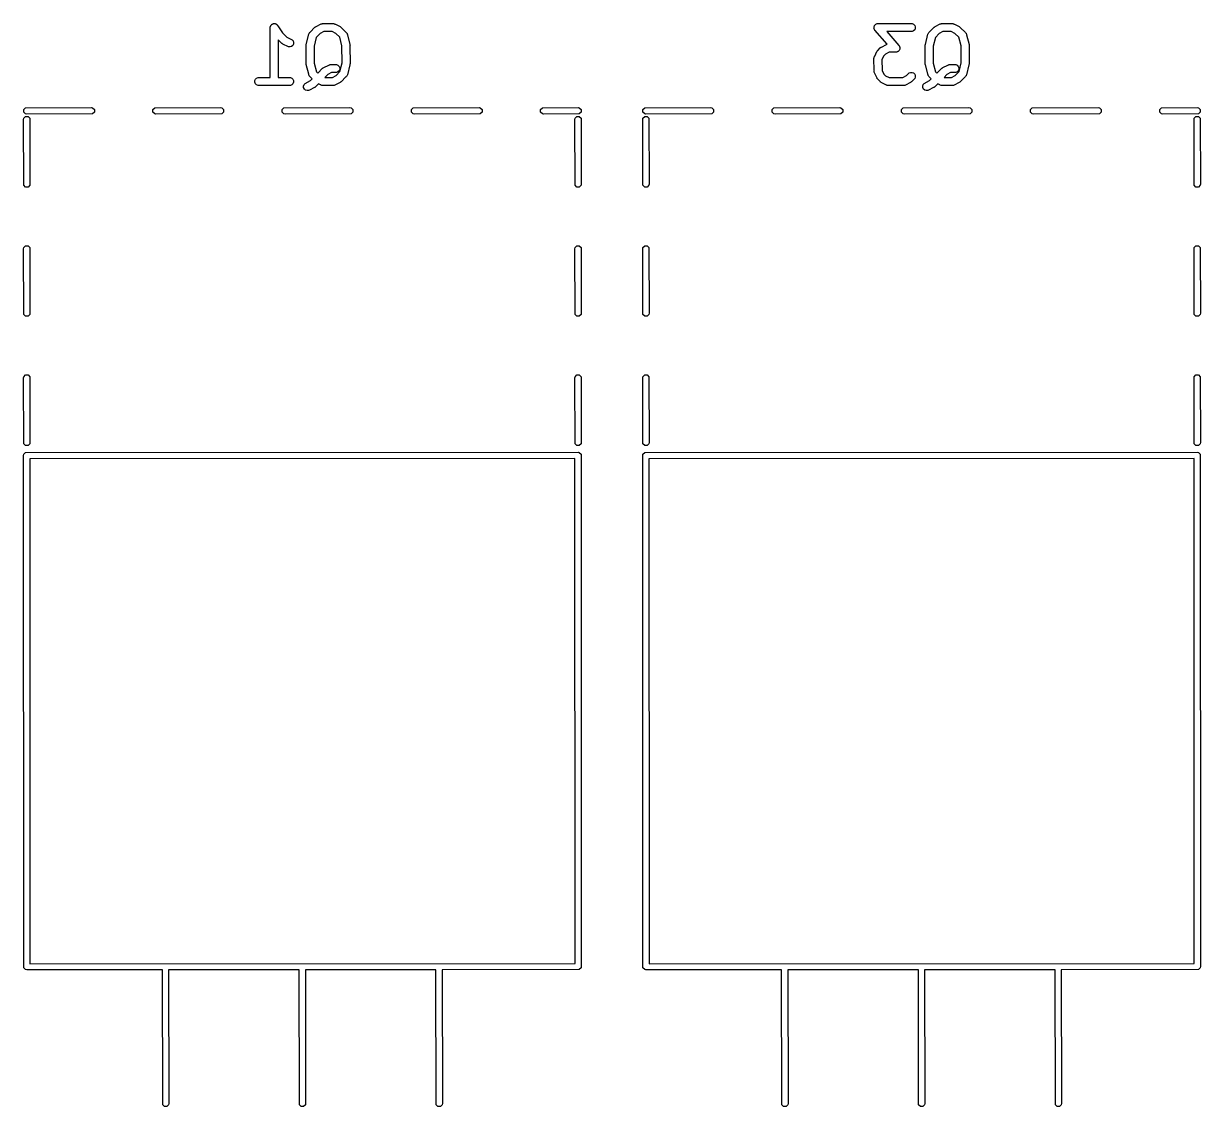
# Model space of a CAD drawing. Extents: x 195 to 310, y -208 to -141.
# Drawn here: x 200.32 to 222.18, y -161.14 to -141.03 of the extents above; entities that cross this region are included whole.
import ezdxf

# ---------------------------------------------------------------- set-up
doc = ezdxf.new("R2010")
doc.units = 0
doc.layers.add('BLACK', color=7, linetype='CONTINUOUS')

msp = doc.modelspace()

# ---------------------------------------------------------------- linework, layer by layer
at = {"layer": 'BLACK', "linetype": 'CONTINUOUS'}
for p, q in [((204.90119, -141.10474), (204.901205, -141.104663)), ((204.901195, -141.104766), (204.90119, -141.10474)), ((204.90119, -141.104819), (204.901195, -141.104766)), ((204.902504, -142.030702), (204.90119, -141.104819)), ((204.901205, -141.104663), (204.902631, -141.090187)), ((204.902631, -141.090187), (204.905472, -141.083326)), ((204.905472, -141.083326), (204.906929, -141.076046)), ((204.906929, -141.076046), (204.911017, -141.06994)), ((204.911017, -141.06994), (204.91383, -141.063151)), ((204.91383, -141.063151), (204.91908, -141.0579)), ((204.91908, -141.0579), (204.923212, -141.051731)), ((204.923212, -141.051731), (204.929326, -141.047654)), ((204.929326, -141.047654), (204.934522, -141.042459)), ((204.934522, -141.042459), (204.941382, -141.039617)), ((204.941382, -141.039617), (204.947561, -141.035498)), ((204.947561, -141.035498), (204.954769, -141.034072)), ((204.954769, -141.034072), (204.961558, -141.03126)), ((204.961558, -141.03126), (204.968985, -141.03126)), ((204.968985, -141.03126), (204.976269, -141.029819)), ((204.976269, -141.029819), (204.983474, -141.03126)), ((204.983474, -141.03126), (204.990822, -141.03126)), ((204.990822, -141.03126), (204.997682, -141.034101)), ((204.997682, -141.034101), (205.004963, -141.035558)), ((205.004963, -141.035558), (205.011068, -141.039646)), ((205.011068, -141.039646), (205.017858, -141.042459)), ((205.017858, -141.042459), (205.023108, -141.047709)), ((205.023108, -141.047709), (205.029278, -141.051841)), ((205.029278, -141.051841), (205.033567, -141.058168)), ((205.033567, -141.058168), (205.03855, -141.063151)), ((205.03855, -141.063151), (205.041071, -141.069238)), ((205.041071, -141.069238), (205.132985, -141.204825)), ((205.132985, -141.204825), (205.213276, -141.283581)), ((205.622662, -141.21564), (205.625982, -141.211158)), ((205.625982, -141.211158), (205.628116, -141.206008)), ((205.628116, -141.206008), (205.634997, -141.198991)), ((205.634997, -141.198991), (205.640084, -141.192128)), ((205.640084, -141.192128), (205.644085, -141.189726)), ((205.644085, -141.189726), (205.732681, -141.099405)), ((205.732681, -141.099405), (205.738431, -141.094684)), ((205.738431, -141.094684), (205.73973, -141.093188)), ((205.73973, -141.093188), (205.74114, -141.092461)), ((205.74114, -141.092461), (205.744046, -141.090077)), ((205.744046, -141.090077), (205.752861, -141.086425)), ((205.752861, -141.086425), (205.847411, -141.037737)), ((205.827118, -141.21547), (205.75665, -141.287311)), ((205.896563, -141.179709), (205.827118, -141.21547)), ((205.847411, -141.037737), (205.861142, -141.032482)), ((205.861142, -141.032482), (205.863831, -141.03229)), ((205.863831, -141.03229), (205.86632, -141.03126)), ((205.86632, -141.03126), (205.879659, -141.031166)), ((205.879659, -141.031166), (205.890332, -141.030408)), ((205.890332, -141.030408), (205.892339, -141.031077)), ((205.892339, -141.031077), (206.071428, -141.029819)), ((206.051732, -141.178619), (205.896563, -141.179709)), ((206.120055, -141.21177), (206.051732, -141.178619)), ((206.071428, -141.029819), (206.08606, -141.03126)), ((206.08606, -141.03126), (206.088549, -141.032291)), ((206.088549, -141.032291), (206.091237, -141.032482)), ((206.091237, -141.032482), (206.10423, -141.038786)), ((206.10423, -141.038786), (206.113096, -141.042459)), ((206.113096, -141.042459), (206.114318, -141.043681)), ((206.114318, -141.043681), (206.200207, -141.085356)), ((206.193847, -141.284152), (206.120055, -141.21177)), ((206.200207, -141.085356), (206.206506, -141.08932)), ((206.206506, -141.08932), (206.208334, -141.090078)), ((206.208334, -141.090078), (206.209453, -141.091175)), ((206.209453, -141.091175), (206.21265, -141.093188)), ((206.21265, -141.093188), (206.219174, -141.100711)), ((206.219174, -141.100711), (206.314937, -141.194643)), ((206.314937, -141.194643), (206.324265, -141.206008)), ((206.324265, -141.206008), (206.326399, -141.211161)), ((206.326399, -141.211161), (206.329718, -141.21564)), ((216.116107, -141.114525), (216.116917, -141.102371)), ((216.116917, -141.11692), (216.116107, -141.114525)), ((216.116917, -141.090187), (216.117884, -141.08785)), ((216.116917, -141.102371), (216.116917, -141.090187)), ((216.116917, -141.119451), (216.116917, -141.11692)), ((216.12158, -141.130708), (216.116917, -141.119451)), ((216.117884, -141.08785), (216.118053, -141.085327)), ((216.118053, -141.085327), (216.123455, -141.074401)), ((216.125482, -141.142246), (216.12158, -141.130708)), ((216.123455, -141.074401), (216.128116, -141.063151)), ((216.127567, -141.145163), (216.125482, -141.142246)), ((216.128116, -141.146487), (216.127567, -141.145163)), ((216.128116, -141.063151), (216.129902, -141.061364)), ((216.129511, -141.147882), (216.128116, -141.146487)), ((216.134033, -141.154207), (216.129511, -141.147882)), ((216.129902, -141.061364), (216.131025, -141.059095)), ((216.131025, -141.059095), (216.140197, -141.051069)), ((216.362068, -141.413368), (216.134033, -141.154207)), ((216.140197, -141.051069), (216.148808, -141.042459)), ((216.148808, -141.042459), (216.151144, -141.04149)), ((216.151144, -141.04149), (216.153049, -141.039825)), ((216.153049, -141.039825), (216.164586, -141.035923)), ((216.164586, -141.035923), (216.175844, -141.03126)), ((216.175844, -141.03126), (216.178392, -141.031254)), ((216.178392, -141.031254), (216.18077, -141.03045)), ((216.18077, -141.03045), (216.192359, -141.031222)), ((216.192359, -141.031222), (216.809523, -141.029819)), ((216.824155, -141.178378), (216.354175, -141.179446)), ((216.354175, -141.179446), (216.580252, -141.436383)), ((216.809523, -141.029819), (216.824155, -141.03126)), ((216.824155, -141.03126), (216.851191, -141.042459)), ((216.851191, -141.167179), (216.824155, -141.178378)), ((216.851191, -141.042459), (216.871883, -141.063151)), ((216.871883, -141.146487), (216.851191, -141.167179)), ((216.871883, -141.063151), (216.883082, -141.090187)), ((216.883082, -141.119451), (216.871883, -141.146487)), ((216.883082, -141.090187), (216.883082, -141.119451)), ((217.122662, -141.21564), (217.125982, -141.211158)), ((217.125982, -141.211158), (217.128116, -141.206008)), ((217.128116, -141.206008), (217.134997, -141.198991)), ((217.134997, -141.198991), (217.140084, -141.192128)), ((217.140084, -141.192128), (217.144085, -141.189726)), ((217.144085, -141.189726), (217.232681, -141.099405)), ((217.232681, -141.099405), (217.238431, -141.094684)), ((217.238431, -141.094684), (217.23973, -141.093188)), ((217.23973, -141.093188), (217.24114, -141.092461)), ((217.24114, -141.092461), (217.244046, -141.090077)), ((217.244046, -141.090077), (217.252861, -141.086425)), ((217.252861, -141.086425), (217.347411, -141.037737)), ((217.327118, -141.21547), (217.25665, -141.287311)), ((217.396563, -141.179709), (217.327118, -141.21547)), ((217.347411, -141.037737), (217.361142, -141.032482)), ((217.361142, -141.032482), (217.363831, -141.03229)), ((217.363831, -141.03229), (217.36632, -141.03126)), ((217.36632, -141.03126), (217.379659, -141.031166)), ((217.379659, -141.031166), (217.390332, -141.030408)), ((217.390332, -141.030408), (217.392339, -141.031077)), ((217.392339, -141.031077), (217.571428, -141.029819)), ((217.551732, -141.178619), (217.396563, -141.179709)), ((217.620055, -141.21177), (217.551732, -141.178619)), ((217.571428, -141.029819), (217.58606, -141.03126)), ((217.58606, -141.03126), (217.588549, -141.032291)), ((217.588549, -141.032291), (217.591237, -141.032482)), ((217.591237, -141.032482), (217.60423, -141.038786)), ((217.60423, -141.038786), (217.613096, -141.042459)), ((217.613096, -141.042459), (217.614318, -141.043681)), ((217.614318, -141.043681), (217.700207, -141.085356)), ((217.693847, -141.284152), (217.620055, -141.21177)), ((217.700207, -141.085356), (217.706506, -141.08932)), ((217.706506, -141.08932), (217.708334, -141.090078)), ((217.708334, -141.090078), (217.709453, -141.091175)), ((217.709453, -141.091175), (217.71265, -141.093188)), ((217.71265, -141.093188), (217.719174, -141.100711)), ((217.719174, -141.100711), (217.814937, -141.194643)), ((217.814937, -141.194643), (217.824265, -141.206008)), ((217.824265, -141.206008), (217.826399, -141.211161)), ((217.826399, -141.211161), (217.829718, -141.21564)), ((205.114162, -141.394646), (205.050092, -141.3318)), ((205.050092, -141.3318), (205.051084, -142.030337)), ((205.120682, -141.402164), (205.114162, -141.394646)), ((205.123875, -141.404174), (205.120682, -141.402164)), ((205.124998, -141.405275), (205.123875, -141.404174)), ((205.12683, -141.406033), (205.124998, -141.405275)), ((205.133125, -141.409996), (205.12683, -141.406033)), ((205.242094, -141.46287), (205.133125, -141.409996)), ((205.213276, -141.283581), (205.295445, -141.323451)), ((205.295445, -141.323451), (205.307888, -141.331283)), ((205.307888, -141.331283), (205.327061, -141.353391)), ((205.334241, -141.410342), (205.321153, -141.436517)), ((205.327061, -141.353391), (205.336315, -141.381152)), ((205.336315, -141.381152), (205.334241, -141.410342)), ((205.567946, -141.434506), (205.5684, -141.432634)), ((205.5684, -141.432634), (205.569298, -141.42352)), ((205.569298, -141.42352), (205.572474, -141.415851)), ((205.572474, -141.415851), (205.617715, -141.229486)), ((205.617715, -141.229486), (205.622662, -141.21564)), ((205.75665, -141.287311), (205.716536, -141.452559)), ((206.23454, -141.442323), (206.193847, -141.284152)), ((206.329718, -141.21564), (206.332117, -141.224968)), ((206.332117, -141.224968), (206.335463, -141.233045)), ((206.335463, -141.233045), (206.335463, -141.23797)), ((206.335463, -141.23797), (206.382284, -141.419962)), ((206.382284, -141.419962), (206.382659, -141.422498)), ((206.382659, -141.422498), (206.383082, -141.42352)), ((206.383082, -141.42352), (206.383089, -141.425413)), ((206.383089, -141.425413), (206.384434, -141.434506)), ((216.252856, -141.46738), (216.347411, -141.418689)), ((216.347411, -141.418689), (216.361142, -141.413434)), ((216.361142, -141.413434), (216.362068, -141.413368)), ((217.067946, -141.434506), (217.0684, -141.432634)), ((217.0684, -141.432634), (217.069298, -141.42352)), ((217.069298, -141.42352), (217.072474, -141.415851)), ((217.072474, -141.415851), (217.117715, -141.229486)), ((217.117715, -141.229486), (217.122662, -141.21564)), ((217.25665, -141.287311), (217.216536, -141.452559)), ((217.73454, -141.442323), (217.693847, -141.284152)), ((217.829718, -141.21564), (217.832117, -141.224968)), ((217.832117, -141.224968), (217.835463, -141.233045)), ((217.835463, -141.233045), (217.835463, -141.23797)), ((217.835463, -141.23797), (217.882284, -141.419962)), ((217.882284, -141.419962), (217.882659, -141.422498)), ((217.882659, -141.422498), (217.883082, -141.42352)), ((217.883082, -141.42352), (217.883089, -141.425413)), ((217.883089, -141.425413), (217.884434, -141.434506)), ((205.271284, -141.464944), (205.242094, -141.46287)), ((205.299046, -141.45569), (205.271284, -141.464944)), ((205.321153, -141.436517), (205.299046, -141.45569)), ((205.567857, -141.438152), (205.568108, -141.435598)), ((205.569217, -141.766588), (205.567857, -141.438152)), ((205.568108, -141.435598), (205.567946, -141.434506)), ((205.716536, -141.452559), (205.717839, -141.767313)), ((206.235843, -141.757077), (206.23454, -141.442323)), ((206.384434, -141.434506), (206.383162, -141.443048)), ((206.383162, -141.443048), (206.384523, -141.771485)), ((216.118139, -141.656438), (216.124443, -141.643444)), ((216.124443, -141.643444), (216.128116, -141.634579)), ((216.128116, -141.634579), (216.129338, -141.633356)), ((216.129338, -141.633356), (216.171013, -141.547468)), ((216.171013, -141.547468), (216.174977, -141.541168)), ((216.174977, -141.541168), (216.175735, -141.539341)), ((216.175735, -141.539341), (216.176865, -141.53817)), ((216.176865, -141.53817), (216.178845, -141.535025)), ((216.178845, -141.535025), (216.185339, -141.529392)), ((216.185339, -141.529392), (216.232681, -141.480357)), ((216.232681, -141.480357), (216.23843, -141.475638)), ((216.23843, -141.475638), (216.23973, -141.47414)), ((216.23973, -141.47414), (216.241143, -141.473412)), ((216.241143, -141.473412), (216.244046, -141.47103)), ((216.244046, -141.47103), (216.252856, -141.46738)), ((216.297528, -141.627412), (216.264231, -141.696034)), ((216.327772, -141.596085), (216.297528, -141.627412)), ((216.396629, -141.560627), (216.327772, -141.596085)), ((216.523423, -141.559467), (216.396629, -141.560627)), ((216.533515, -141.56014), (216.523423, -141.559467)), ((216.535839, -141.559353), (216.533515, -141.56014)), ((216.538441, -141.55933), (216.535839, -141.559353)), ((216.549698, -141.554666), (216.538441, -141.55933)), ((216.561236, -141.550765), (216.549698, -141.554666)), ((216.56314, -141.549099), (216.561236, -141.550765)), ((216.565477, -141.548131), (216.56314, -141.549099)), ((216.574087, -141.53952), (216.565477, -141.548131)), ((216.58326, -141.531495), (216.574087, -141.53952)), ((216.580252, -141.436383), (216.584773, -141.442707)), ((216.584382, -141.529225), (216.58326, -141.531495)), ((216.586169, -141.527439), (216.584382, -141.529225)), ((216.584773, -141.442707), (216.586169, -141.444103)), ((216.586169, -141.444103), (216.586717, -141.445426)), ((216.590829, -141.516188), (216.586169, -141.527439)), ((216.586717, -141.445426), (216.588803, -141.448344)), ((216.588803, -141.448344), (216.592704, -141.459881)), ((216.596232, -141.505263), (216.590829, -141.516188)), ((216.592704, -141.459881), (216.597368, -141.471139)), ((216.5964, -141.502739), (216.596232, -141.505263)), ((216.597368, -141.500403), (216.5964, -141.502739)), ((216.597368, -141.471139), (216.597368, -141.473669)), ((216.597368, -141.473669), (216.598178, -141.476065)), ((216.598178, -141.476065), (216.597368, -141.488218)), ((216.597368, -141.488218), (216.597368, -141.500403)), ((217.067857, -141.438152), (217.068108, -141.435598)), ((217.069217, -141.766588), (217.067857, -141.438152)), ((217.068108, -141.435598), (217.067946, -141.434506)), ((217.216536, -141.452559), (217.217839, -141.767313)), ((217.735843, -141.757077), (217.73454, -141.442323)), ((217.884434, -141.434506), (217.883162, -141.443048)), ((217.883162, -141.443048), (217.884523, -141.771485)), ((205.567946, -141.775131), (205.569217, -141.766588)), ((205.56929, -141.784223), (205.567946, -141.775131)), ((205.569298, -141.786117), (205.56929, -141.784223)), ((205.56972, -141.787138), (205.569298, -141.786117)), ((205.570096, -141.789675), (205.56972, -141.787138)), ((205.616917, -141.971666), (205.570096, -141.789675)), ((205.717839, -141.767313), (205.758532, -141.925485)), ((205.785808, -141.95224), (205.875538, -141.861309)), ((205.875538, -141.861309), (205.881287, -141.85659)), ((205.881287, -141.85659), (205.882587, -141.855092)), ((205.882587, -141.855092), (205.884, -141.854364)), ((205.884, -141.854364), (205.886903, -141.851982)), ((205.886903, -141.851982), (205.895713, -141.848332)), ((205.895713, -141.848332), (205.990268, -141.799641)), ((205.990268, -141.799641), (206.003999, -141.794386)), ((206.003999, -141.794386), (206.006688, -141.794194)), ((206.006688, -141.794194), (206.009177, -141.793164)), ((206.009177, -141.793164), (206.023918, -141.79297)), ((206.023918, -141.79297), (206.033189, -141.792312)), ((206.033189, -141.792312), (206.034739, -141.792828)), ((206.034739, -141.792828), (206.119047, -141.791723)), ((206.119047, -141.791723), (206.133679, -141.793164)), ((206.133679, -141.793164), (206.160715, -141.804363)), ((206.160715, -141.804363), (206.181407, -141.825055)), ((206.181407, -141.825055), (206.192606, -141.852091)), ((206.192606, -141.852091), (206.192606, -141.881355)), ((206.195729, -141.922325), (206.235843, -141.757077)), ((206.379905, -141.793785), (206.334665, -141.980151)), ((206.383082, -141.786117), (206.379905, -141.793785)), ((206.383979, -141.777002), (206.383082, -141.786117)), ((206.384434, -141.775131), (206.383979, -141.777002)), ((206.384523, -141.771485), (206.384271, -141.774038)), ((206.384271, -141.774038), (206.384434, -141.775131)), ((216.115476, -141.676247), (216.116917, -141.661615)), ((216.116768, -141.902851), (216.115476, -141.676247)), ((216.116917, -141.661615), (216.117948, -141.659125)), ((216.117948, -141.659125), (216.118139, -141.656438)), ((216.264231, -141.696034), (216.265387, -141.89877)), ((217.067946, -141.775131), (217.069217, -141.766588)), ((217.06929, -141.784223), (217.067946, -141.775131)), ((217.069298, -141.786117), (217.06929, -141.784223)), ((217.06972, -141.787138), (217.069298, -141.786117)), ((217.070096, -141.789675), (217.06972, -141.787138)), ((217.116917, -141.971666), (217.070096, -141.789675)), ((217.217839, -141.767313), (217.258532, -141.925485)), ((217.285808, -141.95224), (217.375538, -141.861309)), ((217.375538, -141.861309), (217.381287, -141.85659)), ((217.381287, -141.85659), (217.382587, -141.855092)), ((217.382587, -141.855092), (217.384, -141.854364)), ((217.384, -141.854364), (217.386903, -141.851982)), ((217.386903, -141.851982), (217.395713, -141.848332)), ((217.395713, -141.848332), (217.490268, -141.799641)), ((217.490268, -141.799641), (217.503999, -141.794386)), ((217.503999, -141.794386), (217.506688, -141.794194)), ((217.506688, -141.794194), (217.509177, -141.793164)), ((217.509177, -141.793164), (217.523918, -141.79297)), ((217.523918, -141.79297), (217.533189, -141.792312)), ((217.533189, -141.792312), (217.534739, -141.792828)), ((217.534739, -141.792828), (217.619047, -141.791723)), ((217.619047, -141.791723), (217.633679, -141.793164)), ((217.633679, -141.793164), (217.660715, -141.804363)), ((217.660715, -141.804363), (217.681407, -141.825055)), ((217.681407, -141.825055), (217.692606, -141.852091)), ((217.692606, -141.852091), (217.692606, -141.881355)), ((217.695729, -141.922325), (217.735843, -141.757077)), ((217.879905, -141.793785), (217.834665, -141.980151)), ((217.883082, -141.786117), (217.879905, -141.793785)), ((217.883979, -141.777002), (217.883082, -141.786117)), ((217.884434, -141.775131), (217.883979, -141.777002)), ((217.884523, -141.771485), (217.884271, -141.774038)), ((217.884271, -141.774038), (217.884434, -141.775131)), ((204.616917, -142.090187), (204.628116, -142.063151)), ((204.628116, -142.063151), (204.648808, -142.042459)), ((204.648808, -142.042459), (204.675844, -142.03126)), ((204.675844, -142.03126), (204.902504, -142.030702)), ((205.051084, -142.030337), (205.261904, -142.029819)), ((205.261904, -142.029819), (205.276536, -142.03126)), ((205.276536, -142.03126), (205.303572, -142.042459)), ((205.303572, -142.042459), (205.324264, -142.063151)), ((205.324264, -142.063151), (205.335463, -142.090187)), ((205.549254, -142.140807), (205.649072, -142.089404)), ((205.616917, -141.976592), (205.616917, -141.971666)), ((205.620261, -141.984667), (205.616917, -141.976592)), ((205.622662, -141.993997), (205.620261, -141.984667)), ((205.625981, -141.998476), (205.622662, -141.993997)), ((205.628115, -142.003628), (205.625981, -141.998476)), ((205.637443, -142.014994), (205.628115, -142.003628)), ((205.680568, -142.057295), (205.637443, -142.014994)), ((205.649072, -142.089404), (205.680568, -142.057295)), ((205.758532, -141.925485), (205.785808, -141.95224)), ((205.969717, -141.977507), (205.917027, -142.030903)), ((205.917027, -142.030903), (206.055816, -142.029928)), ((206.03961, -141.941515), (205.969717, -141.977507)), ((206.133679, -141.940282), (206.03961, -141.941515)), ((206.055816, -142.029928), (206.125262, -141.994166)), ((206.125262, -141.994166), (206.195729, -141.922325)), ((206.160715, -141.929083), (206.133679, -141.940282)), ((206.181407, -141.908391), (206.160715, -141.929083)), ((206.192606, -141.881355), (206.181407, -141.908391)), ((206.308294, -142.019909), (206.219699, -142.110233)), ((206.312296, -142.017509), (206.308294, -142.019909)), ((206.317381, -142.010645), (206.312296, -142.017509)), ((206.324265, -142.003628), (206.317381, -142.010645)), ((206.326398, -141.998476), (206.324265, -142.003628)), ((206.329718, -141.993997), (206.326398, -141.998476)), ((206.334665, -141.980151), (206.329718, -141.993997)), ((216.116065, -141.904961), (216.116768, -141.902851)), ((216.116842, -141.915903), (216.116065, -141.904961)), ((216.116917, -141.928974), (216.116842, -141.915903)), ((216.117948, -141.931463), (216.116917, -141.928974)), ((216.118139, -141.934151), (216.117948, -141.931463)), ((216.123394, -141.947883), (216.118139, -141.934151)), ((216.172084, -142.042435), (216.123394, -141.947883)), ((216.175734, -142.051247), (216.172084, -142.042435)), ((216.178117, -142.054151), (216.175734, -142.051247)), ((216.178845, -142.055564), (216.178117, -142.054151)), ((216.180343, -142.056863), (216.178845, -142.055564)), ((216.185061, -142.062612), (216.180343, -142.056863)), ((216.234096, -142.109953), (216.185061, -142.062612)), ((216.265387, -141.89877), (216.300791, -141.967521)), ((216.300791, -141.967521), (216.332118, -141.997767)), ((216.332118, -141.997767), (216.400803, -142.031094)), ((216.400803, -142.031094), (216.651122, -142.029893)), ((216.651122, -142.029893), (216.719844, -141.994504)), ((216.719844, -141.994504), (216.756489, -141.956548)), ((216.756489, -141.956548), (216.767855, -141.94722)), ((216.767855, -141.94722), (216.794891, -141.936021)), ((216.794891, -141.936021), (216.824154, -141.936021)), ((216.871884, -142.051247), (216.814938, -142.110232)), ((216.824154, -141.936021), (216.85119, -141.947219)), ((216.85119, -141.947219), (216.871883, -141.967912)), ((216.871883, -141.967912), (216.883082, -141.994948)), ((216.883082, -142.024211), (216.871884, -142.051247)), ((216.883082, -141.994948), (216.883082, -142.024211)), ((217.049254, -142.140807), (217.149072, -142.089404)), ((217.116917, -141.976592), (217.116917, -141.971666)), ((217.120261, -141.984667), (217.116917, -141.976592)), ((217.122662, -141.993997), (217.120261, -141.984667)), ((217.125981, -141.998476), (217.122662, -141.993997)), ((217.128115, -142.003628), (217.125981, -141.998476)), ((217.137443, -142.014994), (217.128115, -142.003628)), ((217.180568, -142.057295), (217.137443, -142.014994)), ((217.149072, -142.089404), (217.180568, -142.057295)), ((217.258532, -141.925485), (217.285808, -141.95224)), ((217.469717, -141.977507), (217.417027, -142.030903)), ((217.417027, -142.030903), (217.555816, -142.029928)), ((217.53961, -141.941515), (217.469717, -141.977507)), ((217.633679, -141.940282), (217.53961, -141.941515)), ((217.555816, -142.029928), (217.625262, -141.994166)), ((217.625262, -141.994166), (217.695729, -141.922325)), ((217.660715, -141.929083), (217.633679, -141.940282)), ((217.681407, -141.908391), (217.660715, -141.929083)), ((217.692606, -141.881355), (217.681407, -141.908391)), ((217.808294, -142.019909), (217.719699, -142.110233)), ((217.812296, -142.017509), (217.808294, -142.019909)), ((217.817381, -142.010645), (217.812296, -142.017509)), ((217.824265, -142.003628), (217.817381, -142.010645)), ((217.826398, -141.998476), (217.824265, -142.003628)), ((217.829718, -141.993997), (217.826398, -141.998476)), ((217.834665, -141.980151), (217.829718, -141.993997)), ((204.616917, -142.119451), (204.616917, -142.090187)), ((204.628116, -142.146487), (204.616917, -142.119451)), ((204.648808, -142.167179), (204.628116, -142.146487)), ((204.675844, -142.178378), (204.648808, -142.167179)), ((204.690476, -142.179819), (204.675844, -142.178378)), ((205.276536, -142.178378), (204.690476, -142.179819)), ((205.303572, -142.167179), (205.276536, -142.178378)), ((205.324264, -142.146487), (205.303572, -142.167179)), ((205.335463, -142.119451), (205.324264, -142.146487)), ((205.335463, -142.090187), (205.335463, -142.119451)), ((205.520827, -142.190676), (205.530081, -142.162915)), ((205.522901, -142.219866), (205.520827, -142.190676)), ((205.535988, -142.246041), (205.522901, -142.219866)), ((205.530081, -142.162915), (205.549254, -142.140807)), ((205.558096, -142.265214), (205.535988, -142.246041)), ((205.585857, -142.274468), (205.558096, -142.265214)), ((205.615047, -142.272394), (205.585857, -142.274468)), ((205.628779, -142.267139), (205.615047, -142.272394)), ((205.723335, -142.218446), (205.628779, -142.267139)), ((205.732144, -142.214798), (205.723335, -142.218446)), ((205.735046, -142.212415), (205.732144, -142.214798)), ((205.73646, -142.211688), (205.735046, -142.212415)), ((205.737759, -142.210189), (205.73646, -142.211688)), ((205.743509, -142.205471), (205.737759, -142.210189)), ((205.800259, -142.147614), (205.743509, -142.205471)), ((205.838062, -142.165957), (205.800259, -142.147614)), ((205.839284, -142.167179), (205.838062, -142.165957)), ((205.848143, -142.170848), (205.839284, -142.167179)), ((205.861142, -142.177156), (205.848143, -142.170848)), ((205.863831, -142.177347), (205.861142, -142.177156)), ((205.86632, -142.178378), (205.863831, -142.177347)), ((205.880952, -142.179819), (205.86632, -142.178378)), ((206.060039, -142.17856), (205.880952, -142.179819)), ((206.062047, -142.17923), (206.060039, -142.17856)), ((206.072719, -142.178471), (206.062047, -142.17923)), ((206.08606, -142.178378), (206.072719, -142.178471)), ((206.088549, -142.177346), (206.08606, -142.178378)), ((206.091237, -142.177156), (206.088549, -142.177346)), ((206.104969, -142.171901), (206.091237, -142.177156)), ((206.199523, -142.123209), (206.104969, -142.171901)), ((206.208334, -142.11956), (206.199523, -142.123209)), ((206.211236, -142.117177), (206.208334, -142.11956)), ((206.21265, -142.11645), (206.211236, -142.117177)), ((206.213949, -142.114951), (206.21265, -142.11645)), ((206.219699, -142.110233), (206.213949, -142.114951)), ((216.23973, -142.11645), (216.234096, -142.109953)), ((216.242875, -142.118429), (216.23973, -142.11645)), ((216.244046, -142.11956), (216.242875, -142.118429)), ((216.245873, -142.120317), (216.244046, -142.11956)), ((216.252173, -142.124282), (216.245873, -142.120317)), ((216.338062, -142.165957), (216.252173, -142.124282)), ((216.339284, -142.167179), (216.338062, -142.165957)), ((216.348143, -142.170848), (216.339284, -142.167179)), ((216.361142, -142.177156), (216.348143, -142.170848)), ((216.363831, -142.177347), (216.361142, -142.177156)), ((216.36632, -142.178378), (216.363831, -142.177347)), ((216.380952, -142.179819), (216.36632, -142.178378)), ((216.655106, -142.178503), (216.380952, -142.179819)), ((216.657285, -142.17923), (216.655106, -142.178503)), ((216.668405, -142.178439), (216.657285, -142.17923)), ((216.681298, -142.178378), (216.668405, -142.178439)), ((216.683787, -142.177346), (216.681298, -142.178378)), ((216.686475, -142.177156), (216.683787, -142.177346)), ((216.700207, -142.171901), (216.686475, -142.177156)), ((216.794761, -142.123209), (216.700207, -142.171901)), ((216.803572, -142.11956), (216.794761, -142.123209)), ((216.806474, -142.117177), (216.803572, -142.11956)), ((216.807888, -142.11645), (216.806474, -142.117177)), ((216.809188, -142.11495), (216.807888, -142.11645)), ((216.814938, -142.110232), (216.809188, -142.11495)), ((217.020827, -142.190676), (217.030081, -142.162915)), ((217.022901, -142.219866), (217.020827, -142.190676)), ((217.035988, -142.246041), (217.022901, -142.219866)), ((217.030081, -142.162915), (217.049254, -142.140807)), ((217.058096, -142.265214), (217.035988, -142.246041)), ((217.085857, -142.274468), (217.058096, -142.265214)), ((217.115047, -142.272394), (217.085857, -142.274468)), ((217.128779, -142.267139), (217.115047, -142.272394)), ((217.223335, -142.218446), (217.128779, -142.267139)), ((217.232144, -142.214798), (217.223335, -142.218446)), ((217.235046, -142.212415), (217.232144, -142.214798)), ((217.23646, -142.211688), (217.235046, -142.212415)), ((217.237759, -142.210189), (217.23646, -142.211688)), ((217.243509, -142.205471), (217.237759, -142.210189)), ((217.300259, -142.147614), (217.243509, -142.205471)), ((217.338062, -142.165957), (217.300259, -142.147614)), ((217.339284, -142.167179), (217.338062, -142.165957)), ((217.348143, -142.170848), (217.339284, -142.167179)), ((217.361142, -142.177156), (217.348143, -142.170848)), ((217.363831, -142.177347), (217.361142, -142.177156)), ((217.36632, -142.178378), (217.363831, -142.177347)), ((217.380952, -142.179819), (217.36632, -142.178378)), ((217.560039, -142.17856), (217.380952, -142.179819)), ((217.562047, -142.17923), (217.560039, -142.17856)), ((217.572719, -142.178471), (217.562047, -142.17923)), ((217.58606, -142.178378), (217.572719, -142.178471)), ((217.588549, -142.177346), (217.58606, -142.178378)), ((217.591237, -142.177156), (217.588549, -142.177346)), ((217.604969, -142.171901), (217.591237, -142.177156)), ((217.699523, -142.123209), (217.604969, -142.171901)), ((217.708334, -142.11956), (217.699523, -142.123209)), ((217.711236, -142.117177), (217.708334, -142.11956)), ((217.71265, -142.11645), (217.711236, -142.117177)), ((217.713949, -142.114951), (217.71265, -142.11645)), ((217.719699, -142.110233), (217.713949, -142.114951)), ((200.324567, -142.627039), (200.357039, -142.594567)), ((200.324567, -142.672961), (200.324567, -142.627039)), ((200.357039, -142.705433), (200.324567, -142.672961)), ((200.357039, -142.594567), (201.58, -142.59)), ((200.38, -142.71), (200.357039, -142.705433)), ((201.602961, -142.705433), (200.38, -142.71)), ((201.58, -142.59), (201.602961, -142.594567)), ((201.602961, -142.594567), (201.635433, -142.627039)), ((201.635433, -142.672961), (201.602961, -142.705433)), ((201.635433, -142.627039), (201.635433, -142.672961)), ((202.723567, -142.627039), (202.756039, -142.594567)), ((202.723567, -142.672961), (202.723567, -142.627039)), ((202.756039, -142.705433), (202.723567, -142.672961)), ((202.756039, -142.594567), (203.98, -142.59)), ((202.779, -142.71), (202.756039, -142.705433)), ((204.002961, -142.705433), (202.779, -142.71)), ((203.98, -142.59), (204.002961, -142.594567)), ((204.002961, -142.594567), (204.035433, -142.627039)), ((204.035433, -142.672961), (204.002961, -142.705433)), ((204.035433, -142.627039), (204.035433, -142.672961)), ((205.124567, -142.627039), (205.157039, -142.594567)), ((205.124567, -142.672961), (205.124567, -142.627039)), ((205.157039, -142.705433), (205.124567, -142.672961)), ((205.157039, -142.594567), (206.38, -142.59)), ((205.18, -142.71), (205.157039, -142.705433)), ((206.402961, -142.705433), (205.18, -142.71)), ((206.38, -142.59), (206.402961, -142.594567)), ((206.402961, -142.594567), (206.435433, -142.627039)), ((206.435433, -142.672961), (206.402961, -142.705433)), ((206.435433, -142.627039), (206.435433, -142.672961)), ((207.524567, -142.627039), (207.557039, -142.594567)), ((207.524567, -142.672961), (207.524567, -142.627039)), ((207.557039, -142.705433), (207.524567, -142.672961)), ((207.557039, -142.594567), (208.78, -142.59)), ((207.58, -142.71), (207.557039, -142.705433)), ((208.802961, -142.705433), (207.58, -142.71)), ((208.78, -142.59), (208.802961, -142.594567)), ((208.802961, -142.594567), (208.835433, -142.627039)), ((208.835433, -142.672961), (208.802961, -142.705433)), ((208.835433, -142.627039), (208.835433, -142.672961)), ((209.924567, -142.627039), (209.957039, -142.594567)), ((209.924567, -142.672961), (209.924567, -142.627039)), ((209.957039, -142.705433), (209.924567, -142.672961)), ((209.957039, -142.594567), (210.62, -142.59)), ((209.98, -142.71), (209.957039, -142.705433)), ((210.642961, -142.705433), (209.98, -142.71)), ((210.62, -142.59), (210.642961, -142.594567)), ((210.642961, -142.594567), (210.675433, -142.627039)), ((210.675433, -142.672961), (210.642961, -142.705433)), ((210.675433, -142.627039), (210.675433, -142.672961)), ((211.824567, -142.627039), (211.857039, -142.594567)), ((211.824567, -142.672961), (211.824567, -142.627039)), ((211.857039, -142.705433), (211.824567, -142.672961)), ((211.857039, -142.594567), (213.08, -142.59)), ((211.88, -142.71), (211.857039, -142.705433)), ((213.102961, -142.705433), (211.88, -142.71)), ((213.08, -142.59), (213.102961, -142.594567)), ((213.102961, -142.594567), (213.135433, -142.627039)), ((213.135433, -142.672961), (213.102961, -142.705433)), ((213.135433, -142.627039), (213.135433, -142.672961)), ((214.223567, -142.627039), (214.256039, -142.594567)), ((214.223567, -142.672961), (214.223567, -142.627039)), ((214.256039, -142.705433), (214.223567, -142.672961)), ((214.256039, -142.594567), (215.48, -142.59)), ((214.279, -142.71), (214.256039, -142.705433)), ((215.502961, -142.705433), (214.279, -142.71)), ((215.48, -142.59), (215.502961, -142.594567)), ((215.502961, -142.594567), (215.535433, -142.627039)), ((215.535433, -142.672961), (215.502961, -142.705433)), ((215.535433, -142.627039), (215.535433, -142.672961)), ((216.624567, -142.627039), (216.657039, -142.594567)), ((216.624567, -142.672961), (216.624567, -142.627039)), ((216.657039, -142.705433), (216.624567, -142.672961)), ((216.657039, -142.594567), (217.88, -142.59)), ((216.68, -142.71), (216.657039, -142.705433)), ((217.902961, -142.705433), (216.68, -142.71)), ((217.88, -142.59), (217.902961, -142.594567)), ((217.902961, -142.594567), (217.935433, -142.627039)), ((217.935433, -142.672961), (217.902961, -142.705433)), ((217.935433, -142.627039), (217.935433, -142.672961)), ((219.024567, -142.627039), (219.057039, -142.594567)), ((219.024567, -142.672961), (219.024567, -142.627039)), ((219.057039, -142.705433), (219.024567, -142.672961)), ((219.057039, -142.594567), (220.28, -142.59)), ((219.08, -142.71), (219.057039, -142.705433)), ((220.302961, -142.705433), (219.08, -142.71)), ((220.28, -142.59), (220.302961, -142.594567)), ((220.302961, -142.594567), (220.335433, -142.627039)), ((220.335433, -142.672961), (220.302961, -142.705433)), ((220.335433, -142.627039), (220.335433, -142.672961)), ((221.424567, -142.627039), (221.457039, -142.594567)), ((221.424567, -142.672961), (221.424567, -142.627039)), ((221.457039, -142.705433), (221.424567, -142.672961)), ((221.457039, -142.594567), (222.12, -142.59)), ((221.48, -142.71), (221.457039, -142.705433)), ((222.142961, -142.705433), (221.48, -142.71)), ((222.12, -142.59), (222.142961, -142.594567)), ((222.142961, -142.594567), (222.175433, -142.627039)), ((222.175433, -142.672961), (222.142961, -142.705433)), ((222.175433, -142.627039), (222.175433, -142.672961)), ((200.32, -142.81), (200.324567, -142.787039)), ((200.324567, -144.032961), (200.32, -142.81)), ((200.324567, -142.787039), (200.357039, -142.754567)), ((200.357039, -142.754567), (200.402961, -142.754567)), ((200.402961, -142.754567), (200.435433, -142.787039)), ((200.435433, -142.787039), (200.44, -144.01)), ((210.56, -142.81), (210.564567, -142.787039)), ((210.564567, -144.032961), (210.56, -142.81)), ((210.564567, -142.787039), (210.597039, -142.754567)), ((210.597039, -142.754567), (210.642961, -142.754567)), ((210.642961, -142.754567), (210.675433, -142.787039)), ((210.675433, -142.787039), (210.68, -144.01)), ((211.82, -142.81), (211.824567, -142.787039)), ((211.824567, -144.032961), (211.82, -142.81)), ((211.824567, -142.787039), (211.857039, -142.754567)), ((211.857039, -142.754567), (211.902961, -142.754567)), ((211.902961, -142.754567), (211.935433, -142.787039)), ((211.935433, -142.787039), (211.94, -144.01)), ((222.06, -142.81), (222.064567, -142.787039)), ((222.064567, -144.032961), (222.06, -142.81)), ((222.064567, -142.787039), (222.097039, -142.754567)), ((222.097039, -142.754567), (222.142961, -142.754567)), ((222.142961, -142.754567), (222.175433, -142.787039)), ((222.175433, -142.787039), (222.18, -144.01)), ((200.357039, -144.065433), (200.324567, -144.032961)), ((200.435433, -144.032961), (200.402961, -144.065433)), ((200.44, -144.01), (200.435433, -144.032961)), ((210.597039, -144.065433), (210.564567, -144.032961)), ((210.675433, -144.032961), (210.642961, -144.065433)), ((210.68, -144.01), (210.675433, -144.032961)), ((211.857039, -144.065433), (211.824567, -144.032961)), ((211.935433, -144.032961), (211.902961, -144.065433)), ((211.94, -144.01), (211.935433, -144.032961)), ((222.097039, -144.065433), (222.064567, -144.032961)), ((222.175433, -144.032961), (222.142961, -144.065433)), ((222.18, -144.01), (222.175433, -144.032961)), ((200.402961, -144.065433), (200.357039, -144.065433)), ((210.642961, -144.065433), (210.597039, -144.065433)), ((211.902961, -144.065433), (211.857039, -144.065433)), ((222.142961, -144.065433), (222.097039, -144.065433)), ((200.32, -145.21), (200.324567, -145.187039)), ((200.324567, -146.432961), (200.32, -145.21)), ((200.324567, -145.187039), (200.357039, -145.154567)), ((200.357039, -145.154567), (200.402961, -145.154567)), ((200.402961, -145.154567), (200.435433, -145.187039)), ((200.435433, -145.187039), (200.44, -146.41)), ((210.56, -145.21), (210.564567, -145.187039)), ((210.564567, -146.432961), (210.56, -145.21)), ((210.564567, -145.187039), (210.597039, -145.154567)), ((210.597039, -145.154567), (210.642961, -145.154567)), ((210.642961, -145.154567), (210.675433, -145.187039)), ((210.675433, -145.187039), (210.68, -146.41)), ((211.82, -145.21), (211.824567, -145.187039)), ((211.824567, -146.432961), (211.82, -145.21)), ((211.824567, -145.187039), (211.857039, -145.154567)), ((211.857039, -145.154567), (211.902961, -145.154567)), ((211.902961, -145.154567), (211.935433, -145.187039)), ((211.935433, -145.187039), (211.94, -146.41)), ((222.06, -145.21), (222.064567, -145.187039)), ((222.064567, -146.432961), (222.06, -145.21)), ((222.064567, -145.187039), (222.097039, -145.154567)), ((222.097039, -145.154567), (222.142961, -145.154567)), ((222.142961, -145.154567), (222.175433, -145.187039)), ((222.175433, -145.187039), (222.18, -146.41)), ((200.357039, -146.465433), (200.324567, -146.432961)), ((200.435433, -146.432961), (200.402961, -146.465433)), ((200.44, -146.41), (200.435433, -146.432961)), ((210.597039, -146.465433), (210.564567, -146.432961)), ((210.675433, -146.432961), (210.642961, -146.465433)), ((210.68, -146.41), (210.675433, -146.432961)), ((211.857039, -146.465433), (211.824567, -146.432961)), ((211.935433, -146.432961), (211.902961, -146.465433)), ((211.94, -146.41), (211.935433, -146.432961)), ((222.097039, -146.465433), (222.064567, -146.432961)), ((222.175433, -146.432961), (222.142961, -146.465433)), ((222.18, -146.41), (222.175433, -146.432961)), ((200.402961, -146.465433), (200.357039, -146.465433)), ((210.642961, -146.465433), (210.597039, -146.465433)), ((211.902961, -146.465433), (211.857039, -146.465433)), ((222.142961, -146.465433), (222.097039, -146.465433)), ((200.324567, -147.587039), (200.357039, -147.554567)), ((200.357039, -147.554567), (200.402961, -147.554567)), ((200.402961, -147.554567), (200.435433, -147.587039)), ((210.564567, -147.587039), (210.597039, -147.554567)), ((210.597039, -147.554567), (210.642961, -147.554567)), ((210.642961, -147.554567), (210.675433, -147.587039)), ((211.824567, -147.587039), (211.857039, -147.554567)), ((211.857039, -147.554567), (211.902961, -147.554567)), ((211.902961, -147.554567), (211.935433, -147.587039)), ((222.064567, -147.587039), (222.097039, -147.554567)), ((222.097039, -147.554567), (222.142961, -147.554567)), ((222.142961, -147.554567), (222.175433, -147.587039)), ((200.32, -147.61), (200.324567, -147.587039)), ((200.324567, -148.832961), (200.32, -147.61)), ((200.435433, -147.587039), (200.44, -148.81)), ((210.56, -147.61), (210.564567, -147.587039)), ((210.564567, -148.832961), (210.56, -147.61)), ((210.675433, -147.587039), (210.68, -148.81)), ((211.82, -147.61), (211.824567, -147.587039)), ((211.824567, -148.832961), (211.82, -147.61)), ((211.935433, -147.587039), (211.94, -148.81)), ((222.06, -147.61), (222.064567, -147.587039)), ((222.064567, -148.832961), (222.06, -147.61)), ((222.175433, -147.587039), (222.18, -148.81)), ((200.357039, -148.865433), (200.324567, -148.832961)), ((200.402961, -148.865433), (200.357039, -148.865433)), ((200.435433, -148.832961), (200.402961, -148.865433)), ((200.44, -148.81), (200.435433, -148.832961)), ((210.597039, -148.865433), (210.564567, -148.832961)), ((210.642961, -148.865433), (210.597039, -148.865433)), ((210.675433, -148.832961), (210.642961, -148.865433)), ((210.68, -148.81), (210.675433, -148.832961)), ((211.857039, -148.865433), (211.824567, -148.832961)), ((211.902961, -148.865433), (211.857039, -148.865433)), ((211.935433, -148.832961), (211.902961, -148.865433)), ((211.94, -148.81), (211.935433, -148.832961)), ((222.097039, -148.865433), (222.064567, -148.832961)), ((222.142961, -148.865433), (222.097039, -148.865433)), ((222.175433, -148.832961), (222.142961, -148.865433)), ((222.18, -148.81), (222.175433, -148.832961)), ((200.32, -149.05), (200.324567, -149.027039)), ((200.324567, -158.562961), (200.32, -149.05)), ((200.324567, -149.027039), (200.357039, -148.994567)), ((200.357039, -148.994567), (210.62, -148.99)), ((210.62, -148.99), (210.642961, -148.994567)), ((210.642961, -148.994567), (210.675433, -149.027039)), ((210.675433, -149.027039), (210.68, -158.54)), ((211.82, -149.05), (211.824567, -149.027039)), ((211.824567, -158.562961), (211.82, -149.05)), ((211.824567, -149.027039), (211.857039, -148.994567)), ((211.857039, -148.994567), (222.12, -148.99)), ((222.12, -148.99), (222.142961, -148.994567)), ((222.142961, -148.994567), (222.175433, -149.027039)), ((222.175433, -149.027039), (222.18, -158.54)), ((210.560026, -149.105469), (200.435472, -149.109975)), ((200.435472, -149.109975), (200.439973, -158.48453)), ((210.564527, -158.480024), (210.560026, -149.105469)), ((222.060026, -149.105469), (211.935472, -149.109975)), ((211.935472, -149.109975), (211.939973, -158.48453)), ((222.064527, -158.480024), (222.060026, -149.105469)), ((200.439973, -158.48453), (210.564527, -158.480024)), ((211.939973, -158.48453), (222.064527, -158.480024)), ((200.357039, -158.595433), (200.324567, -158.562961)), ((200.38, -158.6), (200.357039, -158.595433)), ((202.900104, -158.598878), (200.38, -158.6)), ((202.904567, -161.102961), (202.900104, -158.598878)), ((205.440102, -158.597748), (203.015578, -158.598827)), ((203.015578, -158.598827), (203.02, -161.08)), ((205.444567, -161.102961), (205.440102, -158.597748)), ((207.9801, -158.596617), (205.555576, -158.597696)), ((205.555576, -158.597696), (205.56, -161.08)), ((207.984567, -161.102961), (207.9801, -158.596617)), ((210.642961, -158.595433), (208.095574, -158.596566)), ((208.095574, -158.596566), (208.1, -161.08)), ((210.675433, -158.562961), (210.642961, -158.595433)), ((210.68, -158.54), (210.675433, -158.562961)), ((211.857039, -158.595433), (211.824567, -158.562961)), ((211.88, -158.6), (211.857039, -158.595433)), ((214.400104, -158.598878), (211.88, -158.6)), ((214.404567, -161.102961), (214.400104, -158.598878)), ((216.940102, -158.597748), (214.515578, -158.598827)), ((214.515578, -158.598827), (214.52, -161.08)), ((216.944567, -161.102961), (216.940102, -158.597748)), ((219.4801, -158.596617), (217.055576, -158.597696)), ((217.055576, -158.597696), (217.06, -161.08)), ((219.484567, -161.102961), (219.4801, -158.596617)), ((222.142961, -158.595433), (219.595574, -158.596566)), ((219.595574, -158.596566), (219.6, -161.08)), ((222.175433, -158.562961), (222.142961, -158.595433)), ((222.18, -158.54), (222.175433, -158.562961)), ((202.937039, -161.135433), (202.904567, -161.102961)), ((203.015433, -161.102961), (202.982961, -161.135433)), ((203.02, -161.08), (203.015433, -161.102961)), ((205.477039, -161.135433), (205.444567, -161.102961)), ((205.555433, -161.102961), (205.522961, -161.135433)), ((205.56, -161.08), (205.555433, -161.102961)), ((208.017039, -161.135433), (207.984567, -161.102961)), ((208.095433, -161.102961), (208.062961, -161.135433)), ((208.1, -161.08), (208.095433, -161.102961)), ((214.437039, -161.135433), (214.404567, -161.102961)), ((214.515433, -161.102961), (214.482961, -161.135433)), ((214.52, -161.08), (214.515433, -161.102961)), ((216.977039, -161.135433), (216.944567, -161.102961)), ((217.055433, -161.102961), (217.022961, -161.135433)), ((217.06, -161.08), (217.055433, -161.102961)), ((219.517039, -161.135433), (219.484567, -161.102961)), ((219.595433, -161.102961), (219.562961, -161.135433)), ((219.6, -161.08), (219.595433, -161.102961)), ((202.982961, -161.135433), (202.937039, -161.135433)), ((205.522961, -161.135433), (205.477039, -161.135433)), ((208.062961, -161.135433), (208.017039, -161.135433)), ((214.482961, -161.135433), (214.437039, -161.135433)), ((217.022961, -161.135433), (216.977039, -161.135433)), ((219.562961, -161.135433), (219.517039, -161.135433))]:
    msp.add_line(p, q, dxfattribs=at)

doc.saveas('drawing.dxf')
